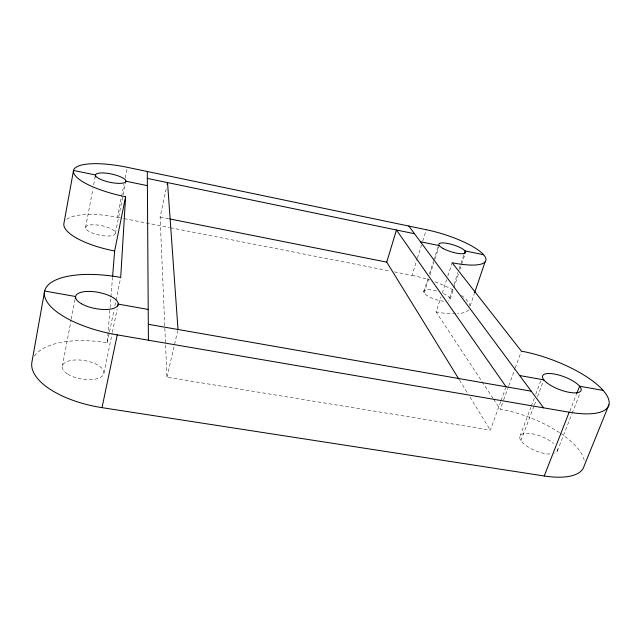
<?xml version="1.0" encoding="UTF-8"?>
<svg xmlns="http://www.w3.org/2000/svg" width="641" height="641" viewBox="0 0 641 641"><rect width="100%" height="100%" fill="white"/><g stroke="black" fill="none" stroke-linecap="round" stroke-linejoin="round"><path stroke-width="0.48" stroke-dasharray="3.21 2.4" d="M34.438 356.027A72.754 32.395 10.3 0 1 107.239 342.815L110.861 297.897M110.941 296.903L112.471 277.938M85.541 227.619L86.126 226.449A15.232 4.848 11.4 0 1 102.536 225.88A15.232 4.848 11.4 0 1 115.46 233.06L114.979 234.253A15.232 4.848 11.4 0 1 98.474 234.927A15.232 4.848 11.4 0 1 85.541 227.619L92.993 188.59M93.65 184.848L95.205 176.932M62.297 366.259L71.111 320.099M71.295 319.114L75.229 298.49M66.688 219.374A52.594 16.794 11.7 0 1 117.367 217.283L124.042 183.983M125.219 178.11L127.375 167.341M115.396 233.22L125.644 182.196M107.239 342.815L114.074 309.643M114.883 305.741L120.716 277.441M103.93 373.014L112.175 333.224M112.383 332.254L117.207 308.962M500.725 401.546L490.349 430.119L166.948 377.22L160.106 217.027L166.716 186.411M166.948 377.22L177.781 330.468M394.319 271.88L411.995 275.366L417.067 259.196M417.363 258.243L421.538 244.926M422.731 241.12L426.305 229.71M423.709 291.719L427.94 278.498M429.446 273.779L433.372 261.504M433.669 260.558L438.204 246.392M424.166 292.977L428.709 278.771M429.919 274.981L433.861 262.674M435.071 258.884L439.317 245.631M493.105 398.422L436.096 311.919L441.04 296.791M442.274 293.009L446.601 279.764M447.835 275.983L452.161 262.738M449.589 297.897L452.69 288.498M453.924 284.748L457.954 272.529M459.196 268.771L463.852 254.685M450.126 299.171L453.548 288.811M453.86 287.865L458.531 273.739M459.773 269.965L461.328 265.262M461.64 264.316L464.757 254.894M470.141 305.949L474.26 293.802M501.054 400.625L505.741 387.717M559.529 432.659A67.057 26.305 21.6 0 0 500.236 409.238L503.305 400.801M503.642 399.864L508.417 386.747M508.762 385.818L514.899 368.952M515.236 368.014L521.373 351.148M520.043 436.104L530.852 407.323M531.197 406.394L534.338 398.045M535.732 394.327L540.956 380.401M520.949 440.663L533.985 406.049M534.338 405.112L536.1 400.441M537.503 396.699L543.848 379.857M569.841 411.202L576.355 394.552M557.325 451.024L571.74 414.294M572.101 413.373L580.033 393.173M117.367 217.283L123.256 218.445M124.242 218.637L169.416 227.539M170.402 227.739L390.393 271.103M160.106 217.027L168.936 218.781M493.658 399.255L500.236 409.238M459.469 380.065L467.842 393.638M469.941 397.035L490.349 430.119M560.354 433.212A67.057 26.305 21.6 0 1 584.4 461.488M468.875 309.691A48.428 14.759 17.5 0 1 457.418 313.657M455.663 313.745A48.428 14.759 17.5 0 1 436.096 311.919M411.995 275.366A48.428 14.759 17.5 0 1 429.742 280.029M435.007 281.856A48.428 14.759 17.5 0 1 455.31 291.278M461.512 295.405A48.428 14.759 17.5 0 1 469.933 305.957M443.292 293.506A13.798 4.175 17.7 0 1 448.516 300.917M443.748 301.198A13.798 4.175 17.7 0 1 424.222 293.057A13.798 4.175 17.7 0 1 436.737 291.086M557.341 448.86A20.079 7.764 21.9 0 1 554.465 453.459M549.938 454.076A20.079 7.764 21.9 0 1 523.561 443.636A20.079 7.764 21.9 0 1 527.263 433.3A20.079 7.764 21.9 0 1 553.656 443.692M67.826 374.152A21.097 9.343 9.7 0 0 103.025 375.314A21.097 9.343 9.7 0 0 78.434 359.954A21.097 9.343 9.7 0 0 67.826 374.152"/><path stroke-width="0.96" d="M125.596 196.755L120.716 277.441A74.668 28.549 11.2 0 0 44.357 292.905A74.668 28.549 11.2 0 0 117.239 334.874L569.176 412.211A68.659 23.06 20.5 0 0 604.623 392.22A68.659 23.06 20.5 0 0 521.373 351.148L452.161 262.738A49.285 12.78 17.1 0 0 484.187 255.455A49.285 12.78 17.1 0 0 426.305 229.71L127.375 167.341A53.596 14.575 12.3 0 0 73.419 171.155A53.596 14.575 12.3 0 0 125.596 196.755L114.651 250.984L112.552 276.936M95.205 176.932L95.573 174.993L73.523 170.458L63.932 223.26A52.594 16.794 11.7 0 0 114.651 250.984M75.229 298.49L75.606 296.527L44.638 291.014L32.05 361.356A72.754 32.395 10.3 0 0 102.007 407.652L544.233 475.991A67.057 26.305 21.6 0 0 584.119 466.015L608.95 404.767M117.808 306.045L118.208 304.106L148.199 309.443M102.007 407.652L117.239 334.874M167.125 184.504L167.541 182.589L178.006 329.49M458.948 379.216L386.731 262.137L396.459 229.999L506.078 386.795M464.156 253.748L465.086 250.927L483.578 254.725M474.572 292.865L485.021 262.025M544.233 475.991L569.176 412.211M576.716 393.622L579.616 386.227L603.109 390.409M148.303 324.306L531.253 391.194M519.651 375.554L543.848 379.857M169.913 218.974L386.731 262.137M125.836 181.211L147.39 185.642M420.432 241.745L439.317 245.631M147.342 178.406L414.479 233.733M408.79 226.049L543.592 407.836M147.294 171.492L148.408 340.203M125.9 181.074L125.452 182.1A15.52 4.207 12 0 1 108.778 182.036A15.52 4.207 12 0 1 95.493 175.129L96.054 174.128A15.52 4.207 12 0 1 112.632 174.28A15.52 4.207 12 0 1 125.9 181.074M546.701 382.653A20.56 6.803 20.8 0 0 579.881 391.851A20.56 6.803 20.8 0 0 559.008 375.105A20.56 6.803 20.8 0 0 546.701 382.653M81.455 303.754A21.65 8.237 10.7 0 0 117.359 306.118A21.65 8.237 10.7 0 0 91.863 291.535A21.65 8.237 10.7 0 0 81.455 303.754M443.131 248.476A14.046 3.614 17.3 0 0 465.374 252.963A14.046 3.614 17.3 0 0 448.243 243.572A14.046 3.614 17.3 0 0 443.131 248.476"/></g></svg>
